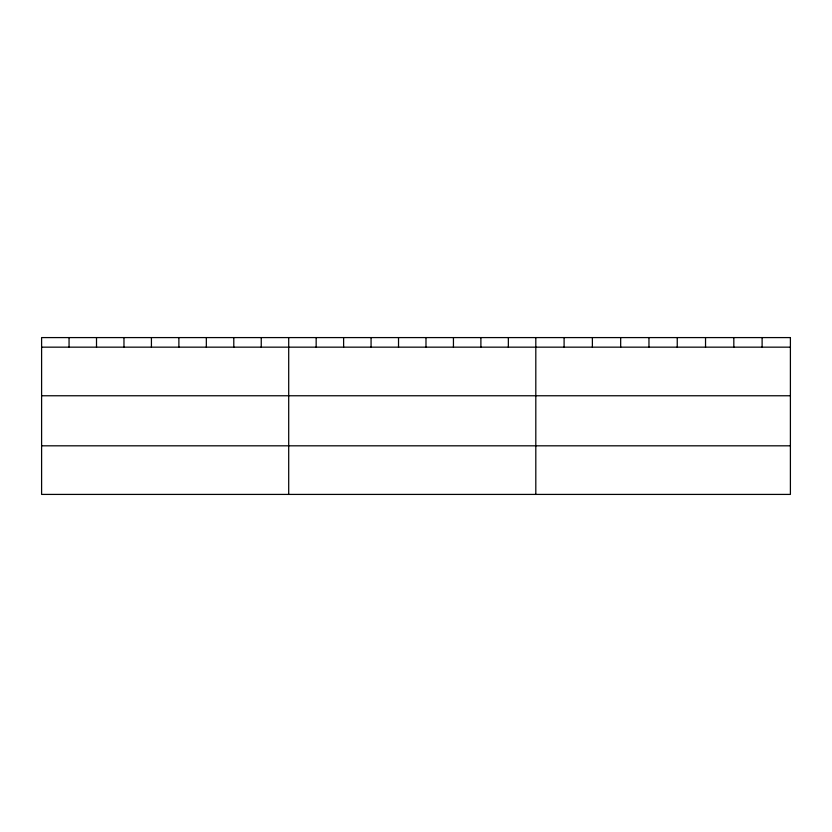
<?xml version="1.0" encoding="UTF-8"?>
<svg xmlns="http://www.w3.org/2000/svg" width="832" height="832" viewBox="0 0 832 832"><rect width="100%" height="100%" fill="white"/><g stroke="black" fill="none" stroke-linecap="round" stroke-linejoin="round"><path stroke-width="1.25" d="M41.6 347.162L790.4 347.162M41.6 395.762L790.4 395.762M41.6 445.817L790.4 445.817M762.112 337.584L762.112 347.162M733.824 337.584L733.824 347.162M705.536 337.584L705.536 347.162M677.248 337.584L677.248 347.162M648.96 337.584L648.96 347.162M620.672 337.584L620.672 347.162M592.384 337.584L592.384 347.162M564.096 337.584L564.096 347.162M535.808 337.584L535.808 494.416M508.352 337.584L508.352 347.162M480.896 337.584L480.896 347.162M453.44 337.584L453.44 347.162M425.984 337.584L425.984 347.162M398.528 337.584L398.528 347.162M371.072 337.584L371.072 347.162M343.616 337.584L343.616 347.162M316.16 337.584L316.16 347.162M288.704 337.584L288.704 494.416M261.248 337.584L261.248 347.162M233.792 337.584L233.792 347.162M206.336 337.584L206.336 347.162M178.88 337.584L178.88 347.162M151.424 337.584L151.424 347.162M123.968 337.584L123.968 347.162M96.512 337.584L96.512 347.162M69.056 337.584L69.056 347.162M790.4 337.584L41.6 337.584L41.6 494.416L790.4 494.416L790.4 337.584"/></g></svg>
